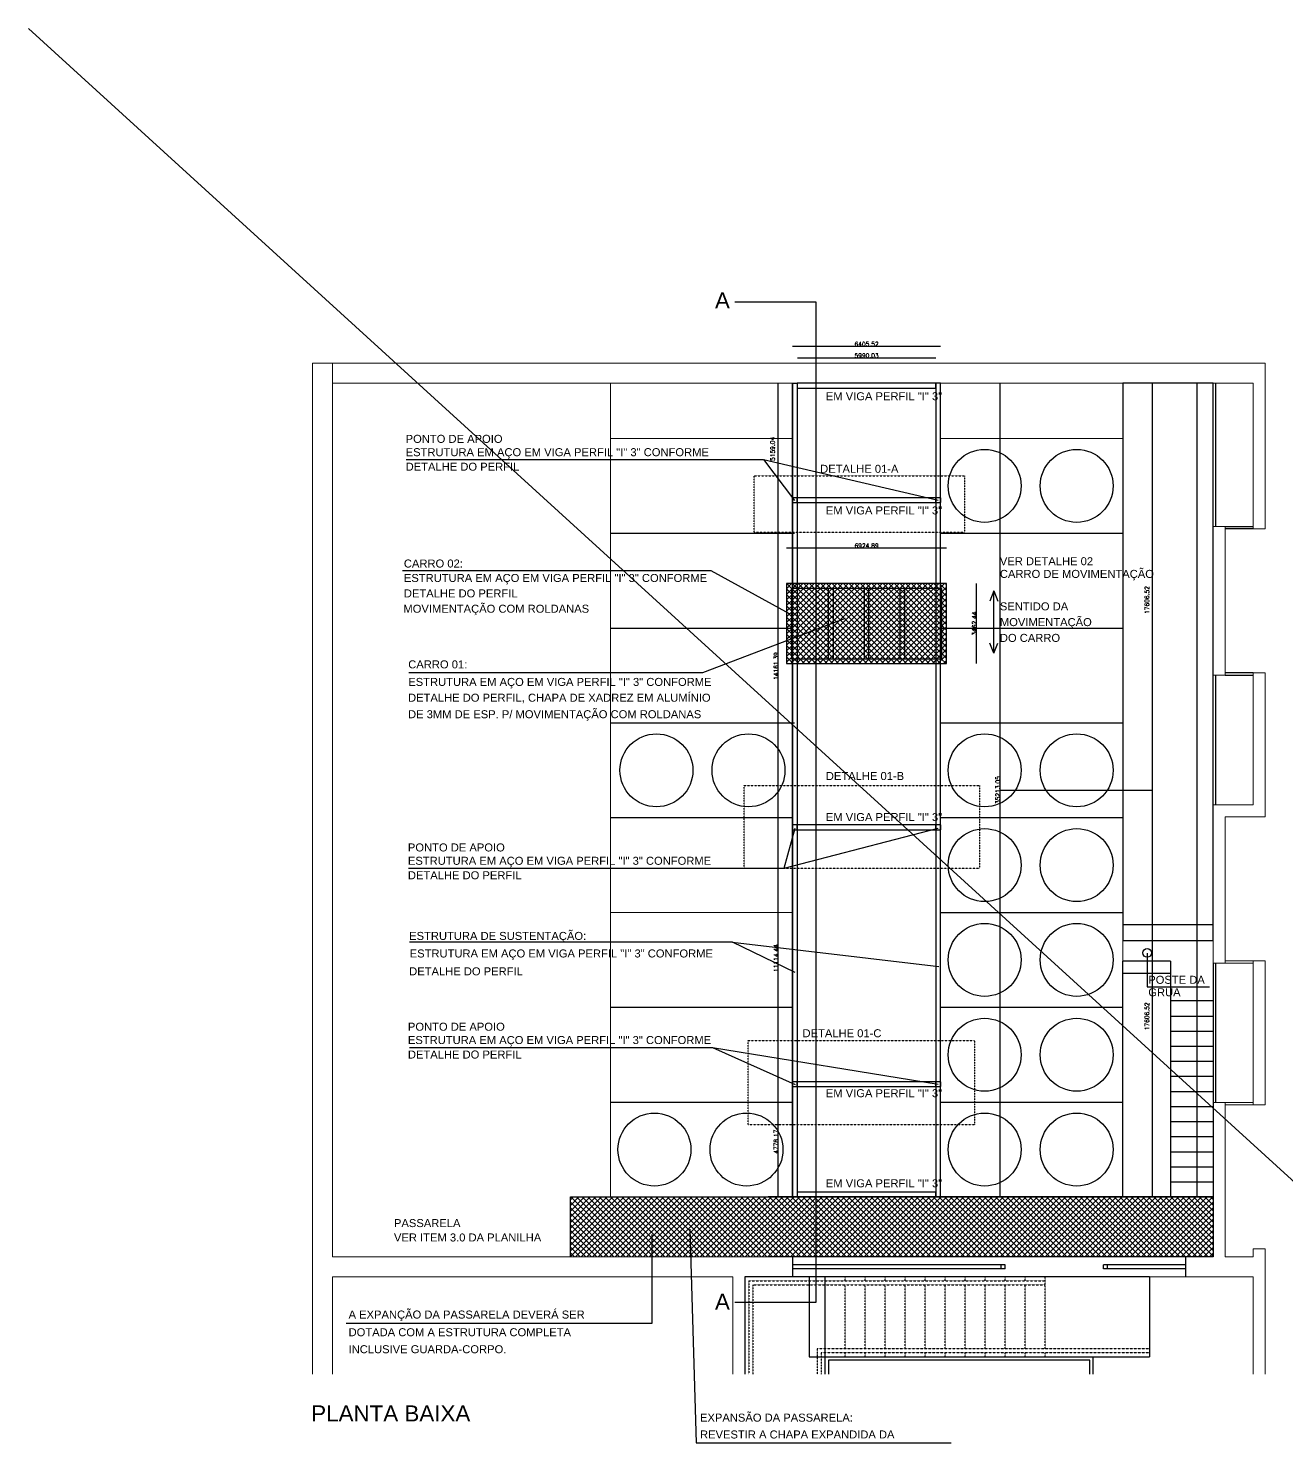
# Model space of a CAD drawing. Header units: millimetres. Extents: x -312439 to 477422, y -331570 to 212570.
# Drawn here: x 70352 to 124780, y -208872 to -147535 of the extents above; entities that cross this region are included whole.
import ezdxf

# ---------------------------------------------------------------- set-up
doc = ezdxf.new("R2010")
doc.units = ezdxf.units.MM
for name, pattern in [('BORDER', [44.45, 12.7, -6.35, 12.7, -6.35, 0, -6.35]), ('CONTINU', [0]), ('DASHDOTX2', [2, 1, -0.5, 0, -0.5]), ('DASHED', [0.75, 0.5, -0.25])]:
    doc.linetypes.add(name, pattern=pattern)
doc.layers.add('0.1', color=8, linetype='Continuous', lineweight=13)
doc.layers.add('01', color=8, linetype='Continuous')
doc.styles.add('ROMANS', font='romans.shx', dxfattribs={"height": 187.5})
doc.styles.get("Standard").update_dxf_attribs({"font": 'arial.ttf'})
doc.dimstyles.new('Fares Eng - 50', dxfattribs={"dimscale": 2, "dimtxt": 0.085, "dimasz": 0.1, "dimexe": 0.05, "dimexo": 0.05, "dimgap": 0.04, "dimtad": 1, "dimzin": 4, "dimdsep": 46, "dimtxsty": 'ROMANS', "dimblk1": 'OBLIQUE', "dimblk2": 'OBLIQUE', "dimsah": 1, "dimcen": 0.05, "dimdle": 0.05, "dimclrd": 8, "dimclre": 8, "dimclrt": 8, "dimaunit": 1, "dimadec": 0, "dimazin": 0, "dimtfac": 1, "dimtix": 1, "dimtmove": 2, "dimatfit": 0, "dimldrblk": 'OPEN90', "dimfxl": 1, "dimtolj": 1, "dimtzin": 0, "dimarcsym": 0})

# ---------------------------------------------------------------- blocks, each defined once
blk = doc.blocks.new('_Open30')
at = {"color": 0, "linetype": 'ByBlock', "lineweight": -2}
for p, q in [((-1, 0), (0, 0)), ((0, 0), (-1, 0)), ((0, 0), (-1, 0))]:
    blk.add_line(p, q, dxfattribs=at)
blk = doc.blocks.new('*D510')
at = {"layer": '0.1', "color": 8, "linetype": 'BORDER', "lineweight": -2, "transparency": 16777216}
blk.add_line((103407, -161295), (103407, -161293), dxfattribs=at)
at = {"layer": '0.1', "color": 8, "linetype": 'CONTINU', "lineweight": -2, "transparency": 16777216}
for p in [(103407, -161293), (109812, -161295)]:
    blk.add_line(p, (109812, -161293), dxfattribs=at)
at = {"layer": 'Defpoints', "color": 0, "linetype": 'CONTINU', "transparency": 16777216}
for p in [(109812, -161293), (103407, -162895), (109812, -162895)]:
    blk.add_point(p, dxfattribs=at)
at = {"layer": '0.1', "color": 8, "linetype": 'CONTINU', "lineweight": -2, "transparency": 16777216, "xscale": 0.04, "yscale": 0.04, "zscale": 0.04, "rotation": 180}
blk.add_blockref('_Open30', (103407, -161293), dxfattribs=at)
at = {"layer": '0.1', "color": 8, "linetype": 'CONTINU', "lineweight": -2, "transparency": 16777216, "xscale": 0.04, "yscale": 0.04, "zscale": 0.04}
blk.add_blockref('_Open30', (109812, -161293), dxfattribs=at)
at = {"layer": '0.1', "color": 7, "linetype": 'CONTINU', "lineweight": -2, "transparency": 16777216, "insert": (106610, -161199), "char_height": 187.5, "attachment_point": 5, "style": 'ROMANS'}
blk.add_mtext('\\A1;6405.52', dxfattribs=at)
blk = doc.blocks.new('_Open90')
at = {"color": 0, "linetype": 'ByBlock', "lineweight": -2}
for p, q in [((0, 0), (-1, 0)), ((-0.5, 0.5), (0, 0)), ((0, 0), (-0.5, -0.5))]:
    blk.add_line(p, q, dxfattribs=at)
blk = doc.blocks.new('*D483')
at = {"layer": '0.1', "color": 8, "linetype": 'BORDER', "lineweight": -2, "transparency": 16777216}
blk.add_line((103148, -170022), (103148, -170020), dxfattribs=at)
at = {"layer": '0.1', "color": 8, "linetype": 'CONTINU', "lineweight": -2, "transparency": 16777216}
for p in [(103148, -170020), (110073, -170022)]:
    blk.add_line(p, (110073, -170020), dxfattribs=at)
at = {"layer": 'Defpoints', "color": 0, "linetype": 'CONTINU', "transparency": 16777216}
for p in [(110073, -170020), (103148, -171564), (110073, -171564)]:
    blk.add_point(p, dxfattribs=at)
at = {"layer": '0.1', "color": 8, "linetype": 'CONTINU', "lineweight": -2, "transparency": 16777216, "xscale": 0.04, "yscale": 0.04, "zscale": 0.04, "rotation": 180}
blk.add_blockref('_Open30', (103148, -170020), dxfattribs=at)
at = {"layer": '0.1', "color": 8, "linetype": 'CONTINU', "lineweight": -2, "transparency": 16777216, "xscale": 0.04, "yscale": 0.04, "zscale": 0.04}
blk.add_blockref('_Open30', (110073, -170020), dxfattribs=at)
at = {"layer": '0.1', "color": 7, "linetype": 'CONTINU', "lineweight": -2, "transparency": 16777216, "insert": (106610, -169926), "char_height": 187.5, "attachment_point": 5, "style": 'ROMANS'}
blk.add_mtext('\\A1;6924.89', dxfattribs=at)
blk = doc.blocks.new('*D484')
at = {"layer": '0.1', "color": 8, "linetype": 'CONTINU', "lineweight": -2, "transparency": 16777216}
for p in [(111366, -171564), (111368, -175027)]:
    blk.add_line(p, (111368, -171564), dxfattribs=at)
at = {"layer": '0.1', "color": 8, "linetype": 'BORDER', "lineweight": -2, "transparency": 16777216}
blk.add_line((111366, -175027), (111368, -175027), dxfattribs=at)
at = {"layer": 'Defpoints', "color": 0, "linetype": 'CONTINU', "transparency": 16777216}
for p in [(110073, -171564), (111368, -171564), (110073, -175027)]:
    blk.add_point(p, dxfattribs=at)
at = {"layer": '0.1', "color": 8, "linetype": 'CONTINU', "lineweight": -2, "transparency": 16777216, "xscale": 0.04, "yscale": 0.04, "zscale": 0.04}
for p, rotation in [((111368, -171564), 90), ((111368, -175027), 270)]:
    blk.add_blockref('_Open30', p, dxfattribs=dict(at, rotation=rotation))
at = {"layer": '0.1', "color": 7, "linetype": 'CONTINU', "lineweight": -2, "transparency": 16777216, "insert": (111274, -173296), "char_height": 187.5, "attachment_point": 5, "rotation": 90, "style": 'ROMANS'}
blk.add_mtext('\\A1;3462.44', dxfattribs=at)
blk = doc.blocks.new('*D489')
at = {"layer": '0.1', "color": 8, "linetype": 'BORDER', "lineweight": -2, "transparency": 16777216}
blk.add_line((112376, -162895), (112378, -162895), dxfattribs=at)
at = {"layer": '0.1', "color": 8, "linetype": 'CONTINU', "lineweight": -2, "transparency": 16777216}
for p, q in [((112378, -162896), (112378, -198108)), ((112376, -198109), (112378, -198109))]:
    blk.add_line(p, q, dxfattribs=at)
at = {"layer": 'Defpoints', "color": 0, "linetype": 'CONTINU', "transparency": 16777216}
for p in [(109812, -162895), (109812, -198109), (112378, -198109)]:
    blk.add_point(p, dxfattribs=at)
at = {"layer": '0.1', "color": 8, "linetype": 'CONTINU', "lineweight": -2, "transparency": 16777216, "xscale": 0.04, "yscale": 0.04, "zscale": 0.04}
for p, rotation in [((112378, -162895), 90), ((112378, -198109), 270)]:
    blk.add_blockref('_Open30', p, dxfattribs=dict(at, rotation=rotation))
at = {"layer": '0.1', "color": 7, "linetype": 'CONTINU', "lineweight": -2, "transparency": 16777216, "insert": (112284, -180502), "char_height": 187.5, "attachment_point": 5, "rotation": 90, "style": 'ROMANS'}
blk.add_mtext('\\A1;35213.05', dxfattribs=at)
blk = doc.blocks.new('*D490')
at = {"layer": '0.1', "color": 8, "linetype": 'BORDER', "lineweight": -2, "transparency": 16777216}
blk.add_line((103615, -161794), (103615, -161792), dxfattribs=at)
at = {"layer": '0.1', "color": 8, "linetype": 'CONTINU', "lineweight": -2, "transparency": 16777216}
for p in [(103615, -161792), (109605, -161794)]:
    blk.add_line(p, (109605, -161792), dxfattribs=at)
at = {"layer": 'Defpoints', "color": 0, "linetype": 'CONTINU', "transparency": 16777216}
for p in [(109605, -161792), (103615, -162895), (109605, -162895)]:
    blk.add_point(p, dxfattribs=at)
at = {"layer": '0.1', "color": 8, "linetype": 'CONTINU', "lineweight": -2, "transparency": 16777216, "xscale": 0.04, "yscale": 0.04, "zscale": 0.04, "rotation": 180}
blk.add_blockref('_Open30', (103615, -161792), dxfattribs=at)
at = {"layer": '0.1', "color": 8, "linetype": 'CONTINU', "lineweight": -2, "transparency": 16777216, "xscale": 0.04, "yscale": 0.04, "zscale": 0.04}
blk.add_blockref('_Open30', (109605, -161792), dxfattribs=at)
at = {"layer": '0.1', "color": 7, "linetype": 'CONTINU', "lineweight": -2, "transparency": 16777216, "insert": (106610, -161698), "char_height": 187.5, "attachment_point": 5, "style": 'ROMANS'}
blk.add_mtext('\\A1;5990.03', dxfattribs=at)
blk = doc.blocks.new('*D491')
at = {"layer": '0.1', "color": 8, "linetype": 'CONTINU', "lineweight": -2, "transparency": 16777216}
for p in [(102788, -193330), (102786, -198108)]:
    blk.add_line(p, (102786, -193330), dxfattribs=at)
at = {"layer": '0.1', "color": 8, "linetype": 'BORDER', "lineweight": -2, "transparency": 16777216}
blk.add_line((102788, -198109), (102786, -198109), dxfattribs=at)
at = {"layer": 'Defpoints', "color": 0, "linetype": 'CONTINU', "transparency": 16777216}
for p in [(102786, -193330), (103615, -193330), (103407, -198109)]:
    blk.add_point(p, dxfattribs=at)
at = {"layer": '0.1', "color": 8, "linetype": 'CONTINU', "lineweight": -2, "transparency": 16777216, "xscale": 0.04, "yscale": 0.04, "zscale": 0.04}
for p, rotation in [((102786, -193330), 90), ((102786, -198109), 270)]:
    blk.add_blockref('_Open30', p, dxfattribs=dict(at, rotation=rotation))
at = {"layer": '0.1', "color": 7, "linetype": 'CONTINU', "lineweight": -2, "transparency": 16777216, "insert": (102692, -195719), "char_height": 187.5, "attachment_point": 5, "rotation": 90, "style": 'ROMANS'}
blk.add_mtext('\\A1;4778.17', dxfattribs=at)
blk = doc.blocks.new('*D492')
at = {"layer": '0.1', "color": 8, "linetype": 'CONTINU', "lineweight": -2, "transparency": 16777216}
for p in [(102788, -182216), (102786, -193330)]:
    blk.add_line(p, (102786, -182216), dxfattribs=at)
at = {"layer": '0.1', "color": 8, "linetype": 'BORDER', "lineweight": -2, "transparency": 16777216}
blk.add_line((102788, -193330), (102786, -193330), dxfattribs=at)
at = {"layer": 'Defpoints', "color": 0, "linetype": 'CONTINU', "transparency": 16777216}
for p in [(102786, -182216), (103407, -182216), (103407, -193330)]:
    blk.add_point(p, dxfattribs=at)
at = {"layer": '0.1', "color": 8, "linetype": 'CONTINU', "lineweight": -2, "transparency": 16777216, "xscale": 0.04, "yscale": 0.04, "zscale": 0.04}
for p, rotation in [((102786, -182216), 90), ((102786, -193330), 270)]:
    blk.add_blockref('_Open30', p, dxfattribs=dict(at, rotation=rotation))
at = {"layer": '0.1', "color": 7, "linetype": 'CONTINU', "lineweight": -2, "transparency": 16777216, "insert": (102692, -187773), "char_height": 187.5, "attachment_point": 5, "rotation": 90, "style": 'ROMANS'}
blk.add_mtext('\\A1;11114.44', dxfattribs=at)
blk = doc.blocks.new('*D493')
at = {"layer": '0.1', "color": 8, "linetype": 'CONTINU', "lineweight": -2, "transparency": 16777216}
for p in [(102788, -168055), (102786, -182216)]:
    blk.add_line(p, (102786, -168055), dxfattribs=at)
at = {"layer": '0.1', "color": 8, "linetype": 'BORDER', "lineweight": -2, "transparency": 16777216}
blk.add_line((102788, -182216), (102786, -182216), dxfattribs=at)
at = {"layer": 'Defpoints', "color": 0, "linetype": 'CONTINU', "transparency": 16777216}
for p in [(102786, -168055), (103407, -168055), (103407, -182216)]:
    blk.add_point(p, dxfattribs=at)
at = {"layer": '0.1', "color": 8, "linetype": 'CONTINU', "lineweight": -2, "transparency": 16777216, "xscale": 0.04, "yscale": 0.04, "zscale": 0.04}
for p, rotation in [((102786, -168055), 90), ((102786, -182216), 270)]:
    blk.add_blockref('_Open30', p, dxfattribs=dict(at, rotation=rotation))
at = {"layer": '0.1', "color": 7, "linetype": 'CONTINU', "lineweight": -2, "transparency": 16777216, "insert": (102692, -175135), "char_height": 187.5, "attachment_point": 5, "rotation": 90, "style": 'ROMANS'}
blk.add_mtext('\\A1;14161.39', dxfattribs=at)
blk = doc.blocks.new('*D458')
at = {"layer": '0.1', "color": 8, "linetype": 'CONTINU', "lineweight": -2, "transparency": 16777216}
for p, q in [((102788, -162895), (102786, -162895)), ((102786, -168054), (102786, -162896))]:
    blk.add_line(p, q, dxfattribs=at)
at = {"layer": '0.1', "color": 8, "linetype": 'BORDER', "lineweight": -2, "transparency": 16777216}
blk.add_line((102784, -168055), (102786, -168055), dxfattribs=at)
at = {"layer": 'Defpoints', "color": 0, "linetype": 'CONTINU', "transparency": 16777216}
for p in [(102786, -162895), (103615, -162895), (101303, -168055)]:
    blk.add_point(p, dxfattribs=at)
at = {"layer": '0.1', "color": 8, "linetype": 'CONTINU', "lineweight": -2, "transparency": 16777216, "xscale": 0.04, "yscale": 0.04, "zscale": 0.04}
for p, rotation in [((102786, -162895), 90), ((102786, -168055), 270)]:
    blk.add_blockref('_Open30', p, dxfattribs=dict(at, rotation=rotation))
at = {"layer": '0.1', "color": 7, "linetype": 'CONTINU', "lineweight": -2, "transparency": 16777216, "insert": (102544, -165735), "char_height": 187.5, "attachment_point": 5, "rotation": 90, "style": 'ROMANS'}
blk.add_mtext('\\A1;5159.04', dxfattribs=at)
blk = doc.blocks.new('*D500')
at = {"layer": '0.1', "color": 8, "linetype": 'CONTINU', "lineweight": -2, "transparency": 16777216}
for p, q in [((118978, -162895), (118980, -162895)), ((118980, -180502), (118980, -162896))]:
    blk.add_line(p, q, dxfattribs=at)
at = {"layer": '0.1', "color": 8, "linetype": 'BORDER', "lineweight": -2, "transparency": 16777216}
blk.add_line((118978, -180502), (118980, -180502), dxfattribs=at)
at = {"layer": 'Defpoints', "color": 0, "linetype": 'CONTINU', "transparency": 16777216}
for p in [(118365, -162895), (118980, -162895), (118365, -180502)]:
    blk.add_point(p, dxfattribs=at)
at = {"layer": '0.1', "color": 8, "linetype": 'CONTINU', "lineweight": -2, "transparency": 16777216, "xscale": 0.04, "yscale": 0.04, "zscale": 0.04}
for p, rotation in [((118980, -162895), 90), ((118980, -180502), 270)]:
    blk.add_blockref('_Open30', p, dxfattribs=dict(at, rotation=rotation))
at = {"layer": '0.1', "color": 7, "linetype": 'CONTINU', "lineweight": -2, "transparency": 16777216, "insert": (118738, -172278), "char_height": 187.5, "attachment_point": 5, "rotation": 90, "style": 'ROMANS'}
blk.add_mtext('\\A1;17606.52', dxfattribs=at)
blk = doc.blocks.new('*D472')
at = {"layer": '0.1', "color": 8, "linetype": 'CONTINU', "lineweight": -2, "transparency": 16777216}
for p in [(118978, -180502), (118980, -198108)]:
    blk.add_line(p, (118980, -180502), dxfattribs=at)
at = {"layer": '0.1', "color": 8, "linetype": 'BORDER', "lineweight": -2, "transparency": 16777216}
blk.add_line((118978, -198109), (118980, -198109), dxfattribs=at)
at = {"layer": 'Defpoints', "color": 0, "linetype": 'CONTINU', "transparency": 16777216}
for p in [(118365, -180502), (118980, -180502), (118365, -198109)]:
    blk.add_point(p, dxfattribs=at)
at = {"layer": '0.1', "color": 8, "linetype": 'CONTINU', "lineweight": -2, "transparency": 16777216, "xscale": 0.04, "yscale": 0.04, "zscale": 0.04}
for p, rotation in [((118980, -180502), 90), ((118980, -198109), 270)]:
    blk.add_blockref('_Open30', p, dxfattribs=dict(at, rotation=rotation))
at = {"layer": '0.1', "color": 7, "linetype": 'CONTINU', "lineweight": -2, "transparency": 16777216, "insert": (118738, -190296), "char_height": 187.5, "attachment_point": 5, "rotation": 90, "style": 'ROMANS'}
blk.add_mtext('\\A1;17606.52', dxfattribs=at)

msp = doc.modelspace()

# ---------------------------------------------------------------- hatches: boundary and pattern name
at = {"layer": '01', "lineweight": -2, "transparency": 33554562}
h = msp.add_hatch(dxfattribs=at)
h.set_pattern_fill('_USER', color=2, scale=173.122171, angle=45, double=1, pattern_type=0)
h.set_pattern_definition([(45, (-3077589.4, -404258.64), (-122.415861, 122.415861), []), (135, (-3077589.4, -404258.64), (-122.415861, -122.415861), [])])
h.paths.add_polyline_path([(108262.421, -174819.137), (109604.642, -174819.137), (109604.642, -171772.187), (108262.421, -171772.187)])
h.paths.add_polyline_path([(109812.389, -171772.187), (109604.642, -171772.187), (109604.642, -174819.137), (109812.389, -174819.137)])
h.paths.add_polyline_path([(109864.878, -171772.187), (109812.389, -171772.187), (109812.389, -173490.564), (109864.878, -173490.564)], flags=17)
h.paths.add_polyline_path([(108262.421, -171772.187), (108054.674, -171772.187), (108054.674, -174819.137), (108262.421, -174819.137)])
h.paths.add_polyline_path([(106714.055, -174819.137), (108054.674, -174819.137), (108054.674, -171772.187), (106714.055, -171772.187)])
h.paths.add_polyline_path([(106714.055, -171772.187), (106506.308, -171772.187), (106506.308, -174819.137), (106714.055, -174819.137)])
h.paths.add_polyline_path([(106506.308, -171772.187), (105165.689, -171772.187), (105165.689, -174819.137), (106506.308, -174819.137)])
h.paths.add_polyline_path([(104957.942, -173349.824), (105165.689, -173270.702), (105165.689, -171772.187), (104957.942, -171772.187)])
h.paths.add_polyline_path([(105165.689, -173270.702), (104957.942, -173349.824), (104957.942, -174819.137), (105165.689, -174819.137)])
h.paths.add_polyline_path([(104957.942, -173349.824), (104411.23, -173558.042), (104411.23, -174819.137), (104957.942, -174819.137)])
h.paths.add_polyline_path([(104411.23, -173558.042), (104957.942, -173349.824), (104957.942, -171772.187), (104411.23, -171772.187)])
h.paths.add_polyline_path([(104411.23, -171772.187), (103614.615, -171772.187), (103614.615, -173861.437), (104411.23, -173558.042)])
h.paths.add_polyline_path([(103614.615, -173861.437), (103614.615, -174819.137), (104411.23, -174819.137), (104411.23, -173558.042)])
h.paths.add_polyline_path([(103406.868, -174819.137), (103614.615, -174819.137), (103614.615, -173861.437), (103406.868, -173940.558)])
h.paths.add_polyline_path([(103406.868, -173940.558), (103614.615, -173861.437), (103614.615, -171772.187), (103406.868, -171772.187)])
h.paths.add_polyline_path([(103614.615, -174819.137), (103614.615, -175026.884), (104411.23, -175026.884), (104411.23, -174819.137)])
h.paths.add_polyline_path([(104411.23, -174819.137), (104411.23, -175026.884), (109604.642, -175026.884), (109604.642, -174819.137)])
h.paths.add_polyline_path([(109812.389, -174819.137), (109604.642, -174819.137), (109604.642, -175026.884), (109812.389, -175026.884)])
h.paths.add_polyline_path([(109812.389, -175026.884), (110072.625, -175026.884), (110072.625, -173490.564), (109864.878, -173490.564), (109864.878, -174819.137), (109812.389, -174819.137)])
h.paths.add_polyline_path([(110072.625, -171564.44), (109812.389, -171564.44), (109812.389, -171772.187), (109864.878, -171772.187), (109864.878, -173490.564), (110072.625, -173490.564)])
h.paths.add_polyline_path([(109812.389, -171772.187), (109812.389, -171564.44), (109604.642, -171564.44), (109604.642, -171772.187)])
h.paths.add_polyline_path([(109604.642, -171772.187), (109604.642, -171564.44), (104411.23, -171564.44), (104411.23, -171772.187)])
h.paths.add_polyline_path([(103614.615, -171564.44), (103614.615, -171772.187), (104411.23, -171772.187), (104411.23, -171564.44)])
h.paths.add_polyline_path([(103614.615, -171564.44), (103406.868, -171564.44), (103406.868, -171772.187), (103614.615, -171772.187)])
h.paths.add_polyline_path([(103147.738, -173490.564), (103355.485, -173490.564), (103355.485, -171772.187), (103406.868, -171772.187), (103406.868, -171564.44), (103147.738, -171564.44)])
h.paths.add_polyline_path([(103147.738, -174039.249), (103355.485, -173960.128), (103355.485, -173490.564), (103147.738, -173490.564)])
h.paths.add_polyline_path([(103147.738, -175026.884), (103406.868, -175026.884), (103406.868, -174819.137), (103355.485, -174819.137), (103355.485, -173960.128), (103147.738, -174039.249)])
h.paths.add_polyline_path([(103614.615, -174819.137), (103406.868, -174819.137), (103406.868, -175026.884), (103614.615, -175026.884)])
at = {"layer": '01', "lineweight": -2}
h = msp.add_hatch(dxfattribs=at)
h.set_pattern_fill('_USER', color=2, scale=173.122171, angle=45, double=1, pattern_type=0)
h.set_pattern_definition([(45, (-3099957.52, -181266.37), (-122.415861, 122.415861), []), (135, (-3099957.52, -181266.37), (-122.415861, -122.415861), [])])
h.paths.add_polyline_path([(121602.008, -200705.369), (121602.008, -198108.536), (93798.588, -198108.536), (93798.588, -200705.369)])

# ---------------------------------------------------------------- linework, layer by layer
at = {"color": 7}
msp.add_line((70352.299, -147535.428), (196241.357, -262323.081), dxfattribs=at)
at = {"layer": '0.1', "color": 9}
for p, q in [((82649.52, -162029.876), (82649.52, -205780.503)), ((82649.52, -162029.876), (123852.597, -162029.876)), ((83515.131, -162029.876), (83515.131, -200705.369)), ((123852.597, -169197.134), (123852.597, -162029.876)), ((83515.131, -162895.487), (123333.23, -162895.487)), ((95529.809, -198108.536), (95529.809, -162895.487)), ((103406.868, -198108.536), (103406.868, -162895.487)), ((123333.23, -169197.134), (123333.23, -162895.487)), ((95529.809, -165284.573), (103406.868, -165284.573)), ((109812.389, -165284.573), (117689.447, -165284.573)), ((117689.447, -198108.536), (117689.447, -165284.573)), ((122121.375, -169093.261), (121602.008, -169093.261)), ((121602.008, -175533.405), (121602.008, -169093.261)), ((122121.375, -175533.405), (122121.375, -169093.261)), ((123333.23, -169197.134), (123852.597, -169197.134)), ((122121.375, -175533.405), (121602.008, -175533.405)), ((123333.23, -181142.564), (123333.23, -175429.532)), ((123852.597, -175429.532), (123333.23, -175429.532)), ((123852.597, -181661.93), (123852.597, -175429.532)), ((123333.23, -181142.564), (121602.008, -181142.564)), ((121602.008, -187998.202), (121602.008, -181142.564)), ((123852.597, -181661.93), (122121.375, -181661.93)), ((122121.375, -187998.202), (122121.375, -181661.93)), ((95529.809, -185799.55), (103406.868, -185799.55)), ((123333.23, -187998.202), (121602.008, -187998.202)), ((122121.375, -187894.328), (123852.597, -187894.328)), ((123333.23, -194126.726), (123333.23, -187894.328)), ((123852.597, -194126.726), (123852.597, -187894.328)), ((121602.008, -200705.369), (121602.008, -194022.853)), ((123333.23, -194022.853), (121602.008, -194022.853)), ((122121.375, -200705.369), (122121.375, -194022.853)), ((123852.597, -194126.726), (122121.375, -194126.726)), ((103493.429, -198108.536), (95529.809, -198108.536)), ((117689.447, -198108.536), (109725.828, -198108.536)), ((123852.597, -200359.125), (123333.23, -200359.125)), ((123333.23, -200705.369), (123333.23, -200359.125)), ((123852.597, -205780.503), (123852.597, -200359.125)), ((83515.131, -200705.369), (121602.008, -200705.369)), ((122121.375, -200705.369), (123333.23, -200705.369)), ((83515.131, -201570.98), (100827.348, -201570.98)), ((83515.131, -201570.98), (83515.131, -205780.503)), ((100827.348, -201570.98), (100827.348, -205780.503)), ((101346.714, -201570.98), (101346.714, -205780.503)), ((101346.714, -201570.98), (123333.23, -201570.98)), ((123333.23, -205780.503), (123333.23, -201570.98))]:
    msp.add_line(p, q, dxfattribs=at)
at = {"layer": '0.1', "color": 3, "linetype": 'CONTINU', "lineweight": -2}
for p, q in [((103406.868, -162895.487), (103406.868, -198108.536)), ((109812.389, -198108.536), (109812.389, -162895.487)), ((109552.705, -198108.536), (109812.389, -198108.536))]:
    msp.add_line(p, q, dxfattribs=at)
at = {"layer": '0.1', "color": 9, "linetype": 'CONTINU', "lineweight": -2}
for p, q in [((121602.008, -162895.487), (117689.447, -162895.487)), ((117689.447, -162895.487), (117689.447, -187013.37)), ((120909.52, -198108.536), (120909.52, -162895.487)), ((121602.008, -187013.37), (121602.008, -162895.487)), ((121705.882, -162895.487), (121705.882, -169093.261)), ((122121.375, -169093.261), (123333.23, -169093.261)), ((123333.23, -169197.134), (122121.375, -169197.134)), ((95529.809, -169387.568), (103493.429, -169387.568)), ((109812.389, -169387.568), (117689.447, -169387.568)), ((95529.809, -173490.564), (103406.868, -173490.564)), ((109812.389, -173490.564), (117689.447, -173490.564)), ((121705.882, -175533.405), (121705.882, -181142.564)), ((123333.23, -175429.532), (122121.375, -175429.532)), ((122121.375, -175533.405), (123333.23, -175533.405)), ((95529.809, -177593.559), (103493.429, -177593.559)), ((109812.389, -177593.559), (117689.447, -177593.559)), ((103406.868, -181696.555), (95529.809, -181696.555)), ((117689.447, -181696.555), (109812.389, -181696.555)), ((109812.389, -185799.55), (117689.447, -185799.55)), ((117689.447, -186320.881), (121602.008, -186320.881)), ((117689.447, -187013.37), (121602.008, -187013.37)), ((118740.686, -187565.52), (118740.686, -189009.997)), ((117689.447, -198108.536), (117689.447, -187904.686)), ((119760.672, -187904.686), (117689.447, -187904.686)), ((119760.672, -187904.686), (119760.672, -198108.536)), ((121602.008, -187998.202), (121602.008, -200705.369)), ((121705.882, -187998.202), (121705.882, -194022.853)), ((117689.447, -188424.053), (119760.672, -188424.053)), ((118740.686, -189009.997), (121441.74, -189009.997)), ((95529.809, -189902.545), (103406.868, -189902.545)), ((109812.389, -189902.545), (117689.447, -189902.545)), ((121602.008, -189625.55), (119760.672, -189625.55)), ((119760.672, -190278.087), (121602.008, -190278.087)), ((119760.672, -190930.625), (121602.008, -190930.625)), ((119760.672, -191583.162), (121602.008, -191583.162)), ((119760.672, -192235.7), (121602.008, -192235.7)), ((119760.672, -192888.237), (121602.008, -192888.237)), ((119760.672, -193540.774), (121602.008, -193540.774)), ((95529.809, -194005.541), (103406.868, -194005.541)), ((109812.389, -194005.541), (117689.447, -194005.541)), ((119760.672, -194193.312), (121602.008, -194193.312)), ((119760.672, -194845.849), (121602.008, -194845.849)), ((119760.672, -195498.387), (121602.008, -195498.387)), ((119760.672, -196150.924), (121602.008, -196150.924)), ((119760.672, -196803.462), (121602.008, -196803.462)), ((119760.672, -197455.999), (121602.008, -197455.999)), ((93798.588, -200705.369), (93798.588, -198108.536)), ((93798.588, -198108.536), (121602.008, -198108.536)), ((121602.008, -198108.536), (102350.823, -198108.536)), ((121602.008, -200705.369), (102350.823, -200705.369)), ((103424.18, -201570.98), (103424.18, -200705.369)), ((112599.785, -201051.613), (103424.18, -201051.613)), ((112426.533, -201224.735), (112426.533, -201051.613)), ((112599.785, -201224.735), (112599.785, -201051.613)), ((116858.461, -201224.735), (116858.461, -201051.613)), ((120424.778, -201051.613), (116858.461, -201051.613)), ((117031.712, -201224.735), (117031.712, -201051.613)), ((120424.778, -201570.98), (120424.778, -200705.369)), ((118843.102, -201570.98), (101346.714, -201570.98)), ((101346.714, -201570.98), (101346.714, -205780.503)), ((112599.785, -201224.735), (103424.18, -201224.735)), ((104127.718, -201570.98), (104127.718, -205033.423)), ((104820.206, -205780.503), (104820.206, -201570.98)), ((120424.778, -201224.735), (116858.461, -201224.735)), ((118843.102, -201570.98), (118843.102, -205033.423)), ((104127.718, -205033.423), (118843.102, -205033.423)), ((116269.846, -205171.921), (104958.704, -205171.921)), ((104958.704, -205171.921), (104958.704, -205780.503)), ((116269.846, -205780.503), (116269.846, -205171.921)), ((116408.343, -205780.503), (116408.343, -205033.423))]:
    msp.add_line(p, q, dxfattribs=at)
at = {"layer": '0.1', "color": 8, "linetype": 'CONTINU', "lineweight": -2}
for p, q in [((86697.707, -166197.681), (102152.156, -166197.681)), ((102152.156, -166197.681), (109712.496, -167948.319)), ((102152.156, -166197.681), (103498.464, -167963.753)), ((103043.766, -183880.172), (109712.496, -182148.131)), ((103043.766, -183880.172), (103520.451, -182152.908)), ((86794.865, -183880.172), (103043.766, -183880.172)), ((100804.069, -187084.123), (109728.713, -188132.414)), ((86838.774, -191638.161), (99943.269, -191638.161)), ((99943.269, -191638.161), (109712.496, -193221.506)), ((99943.269, -191638.161), (103520.451, -193235.551)), ((97316.263, -199737.122), (97316.263, -203590.38)), ((98962.123, -199507.473), (99232.479, -208750.147)), ((97316.263, -203590.38), (84097.249, -203590.38)), ((99232.479, -208750.147), (110263.894, -208750.147))]:
    msp.add_line(p, q, dxfattribs=at)
at = {"layer": '0.1', "color": 4, "linetype": 'CONTINU', "lineweight": -2}
for p, q in [((109812.389, -167846.781), (103614.615, -167846.781)), ((109812.389, -182008.174), (103614.615, -182008.174)), ((109812.389, -193122.618), (103614.615, -193122.618))]:
    msp.add_line(p, q, dxfattribs=at)
at = {"layer": '0.1', "color": 9, "linetype": 'DASHED', "lineweight": -2, "ltscale": 0.25}
for p, q in [((101519.837, -201744.102), (101519.837, -205780.503)), ((101519.837, -201744.102), (114341.926, -201744.102)), ((104820.206, -201744.102), (104820.206, -201570.98)), ((105685.817, -201744.102), (105685.817, -201570.98)), ((106551.428, -201744.102), (106551.428, -201570.98)), ((107417.039, -201744.102), (107417.039, -201570.98)), ((108282.65, -201744.102), (108282.65, -201570.98)), ((109148.26, -201744.102), (109148.26, -201570.98)), ((110013.871, -201744.102), (110013.871, -201570.98)), ((110879.482, -201744.102), (110879.482, -201570.98)), ((111745.093, -201744.102), (111745.093, -201570.98)), ((112610.704, -201744.102), (112610.704, -201570.98)), ((113476.315, -201744.102), (113476.315, -201570.98)), ((114341.926, -204687.179), (114341.926, -201570.98)), ((118843.102, -201570.98), (118843.102, -205033.423)), ((101692.959, -201917.224), (101692.959, -205780.503)), ((101692.959, -201917.224), (114341.926, -201917.224)), ((104820.206, -204687.179), (104820.206, -201917.224)), ((105685.817, -204687.179), (105685.817, -201917.224)), ((106551.428, -204687.179), (106551.428, -201917.224)), ((107417.039, -204687.179), (107417.039, -201917.224)), ((108282.65, -204687.179), (108282.65, -201917.224)), ((109148.26, -204687.179), (109148.26, -201917.224)), ((110013.871, -204687.179), (110013.871, -201917.224)), ((110879.482, -204687.179), (110879.482, -201917.224)), ((111745.093, -204687.179), (111745.093, -201917.224)), ((112610.704, -204687.179), (112610.704, -201917.224)), ((113476.315, -204687.179), (113476.315, -201917.224)), ((118843.102, -204687.179), (104473.962, -204687.179)), ((104473.962, -204687.179), (104473.962, -205780.503)), ((118843.102, -204860.301), (104647.084, -204860.301)), ((104647.084, -204860.301), (104647.084, -205780.503)), ((104820.206, -205033.423), (104820.206, -204860.301)), ((105685.817, -205033.423), (105685.817, -204860.301)), ((106551.428, -205033.423), (106551.428, -204860.301)), ((107417.039, -205033.423), (107417.039, -204860.301)), ((108282.65, -205033.423), (108282.65, -204860.301)), ((109148.26, -205033.423), (109148.26, -204860.301)), ((110013.871, -205033.423), (110013.871, -204860.301)), ((110879.482, -205033.423), (110879.482, -204860.301)), ((111745.093, -205033.423), (111745.093, -204860.301)), ((112610.704, -205033.423), (112610.704, -204860.301)), ((113476.315, -205033.423), (113476.315, -204860.301)), ((114341.926, -205033.423), (114341.926, -204860.301)), ((116408.343, -205033.423), (118843.102, -205033.423))]:
    msp.add_line(p, q, dxfattribs=at)
at = {"layer": '0.1', "color": 4, "linetype": 'CONTINU', "lineweight": -2}
for points in [[(109604.642, -198108.536), (103406.868, -198108.536), (103406.868, -162895.487), (103614.615, -162895.487), (103614.615, -198108.536)], [(103614.615, -168054.527), (109812.389, -168054.527)], [(109604.642, -168054.527), (109604.642, -167846.781)], [(109812.389, -167846.781), (109812.389, -168054.527)], [(109604.642, -182215.921), (109604.642, -182008.174)], [(109812.389, -182008.174), (109812.389, -182215.921)], [(103614.615, -182215.921), (109812.389, -182215.921)], [(109604.642, -193330.364), (109604.642, -193122.618)], [(109812.389, -193122.618), (109812.389, -193330.364)], [(103614.615, -193330.364), (109812.389, -193330.364)], [(109604.642, -198108.536), (109604.642, -197900.79), (103614.615, -197900.79)]]:
    msp.add_lwpolyline(points, dxfattribs=at)
for points in [[(103614.615, -162895.487), (103614.615, -163103.233), (109604.642, -163103.233), (109604.642, -162895.487)], [(109812.389, -162895.487), (109604.642, -162895.487), (109604.642, -198108.536), (109812.389, -198108.536)], [(103406.868, -168054.527), (103614.615, -168054.527), (103614.615, -167846.781), (103406.868, -167846.781)], [(103406.868, -182215.921), (103614.615, -182215.921), (103614.615, -182008.174), (103406.868, -182008.174)], [(103406.868, -193330.364), (103614.615, -193330.364), (103614.615, -193122.618), (103406.868, -193122.618)]]:
    msp.add_lwpolyline(points, close=True, dxfattribs=at)
at = {"layer": '0.1', "color": 8, "linetype": 'CONTINU', "lineweight": -2}
msp.add_lwpolyline([(103514.182, -188389.502), (100804.069, -187084.123), (86834.851, -187084.123)], dxfattribs=at)
at = {"layer": '0.1', "color": 9, "linetype": 'CONTINU', "lineweight": -2}
for centre, radius in [((111716.732, -167336.07), 1578.165), ((115698.542, -167336.07), 1578.165), ((97520.714, -179645.057), 1578.165), ((101502.524, -179645.057), 1578.165), ((111716.732, -179645.057), 1578.165), ((115698.542, -179645.057), 1578.165), ((111716.732, -183748.052), 1578.165), ((115698.542, -183748.052), 1578.165), ((111716.732, -187851.048), 1578.165), ((115698.542, -187851.048), 1578.165), ((118745.616, -187548.084), 190.311), ((111716.732, -191954.043), 1578.165), ((115698.542, -191954.043), 1578.165), ((97434.153, -196057.039), 1578.165), ((101415.963, -196057.039), 1578.165), ((111716.732, -196057.039), 1578.165), ((115698.542, -196057.039), 1578.165)]:
    msp.add_circle(centre, radius, dxfattribs=at)
at = {"layer": '01', "color": 2, "lineweight": -2}
for p, q in [((112115.212, -171884.112), (111945.291, -172329.189)), ((112115.212, -174582.574), (112115.212, -171884.112)), ((112115.212, -171884.112), (112285.133, -172329.189)), ((112115.212, -174582.574), (111945.291, -174137.497)), ((112115.212, -174582.574), (112285.133, -174137.497))]:
    msp.add_line(p, q, dxfattribs=at)
at = {"layer": '01', "color": 3, "lineweight": -2}
msp.add_line((112377.641, -180502.012), (118980.127, -180502.012), dxfattribs=at)
at = {"layer": '01', "color": 2, "lineweight": -2}
for points in [[(100907.386, -159375.86), (104411.23, -159375.86), (104411.23, -202675.407), (100907.386, -202675.407)], [(104957.942, -174819.137), (104957.942, -171772.187)], [(105165.689, -171772.187), (105165.689, -174819.137)], [(106506.308, -171772.187), (106506.308, -174819.137)], [(106714.055, -174819.137), (106714.055, -171772.187)], [(108054.674, -171772.187), (108054.674, -174819.137)], [(108262.421, -174819.137), (108262.421, -171772.187)]]:
    msp.add_lwpolyline(points, dxfattribs=at)
at = {"layer": '01', "color": 7, "linetype": 'DASHDOTX2', "lineweight": -2, "ltscale": 0.005}
for points in [[(101740.472, -166898.232), (110839.684, -166898.232), (110839.684, -169359.411), (101740.472, -169359.411)], [(101321.678, -180298.271), (111491.159, -180298.271), (111491.159, -183898.131), (101321.678, -183898.131)], [(101482.1, -191344.559), (111280.326, -191344.559), (111280.326, -194983.356), (101482.1, -194983.356)]]:
    msp.add_lwpolyline(points, close=True, dxfattribs=at)
at = {"layer": '01', "color": 8, "lineweight": -2}
for points in [[(103269.325, -172866.591), (99888.953, -171007.673), (86533.145, -171007.673)], [(105681.253, -173074.347), (99519.423, -175421.112), (86813.215, -175421.112)]]:
    msp.add_lwpolyline(points, dxfattribs=at)
at = {"layer": '01', "color": 2, "lineweight": -2}
for points in [[(110072.625, -171564.44), (103147.738, -171564.44), (103147.738, -175026.884), (110072.625, -175026.884)], [(109864.878, -171772.187), (103355.485, -171772.187), (103355.485, -174819.137), (109864.878, -174819.137)]]:
    msp.add_lwpolyline(points, close=True, dxfattribs=at)

# ---------------------------------------------------------------- texts
at = {"layer": '0.1', "color": 7}
for s, height, p in [('A', 692.489, (100051.632, -159657.19)), ('A', 692.489, (100051.632, -202988.01)), ('PLANTA BAIXA', 692.48868, (82588.453, -207822.357))]:
    msp.add_text(s, height=height, dxfattribs=at).set_placement(p)
at = {"layer": '0.1', "color": 7, "text_generation_flag": 6}
for s, height, p in [('EM VIGA PERFIL "I" 3"', 346.24434, (104847.497, -163630.734)), ('PONTO DE APOIO', 346.24434, (86672.393, -165473.998)), ('ESTRUTURA EM AÇO EM VIGA PERFIL "I" 3" CONFORME', 346.24434, (86672.393, -166051.227)), ('DETALHE DO PERFIL', 346.24434, (86672.393, -166678.725)), ('EM VIGA PERFIL "I" 3"', 346.24434, (104847.497, -168571.749)), ('CARRO 02:', 346.2443, (86595.037, -170869.291)), ('ESTRUTURA EM AÇO EM VIGA PERFIL "I" 3" CONFORME', 346.24434, (86595.037, -171494.345)), ('DETALHE DO PERFIL', 346.24434, (86595.037, -172162.236)), ('MOVIMENTAÇÃO COM ROLDANAS', 346.24434, (86574.643, -172825.296)), ('CARRO 01:', 346.2443, (86784.968, -175234.232)), ('ESTRUTURA EM AÇO EM VIGA PERFIL "I" 3" CONFORME', 346.24434, (86784.968, -175993.228)), ('DETALHE DO PERFIL, CHAPA DE XADREZ EM ALUMÍNIO', 346.24434, (86775.796, -176676.497)), ('DE 3MM DE ESP. P/ MOVIMENTAÇÃO COM ROLDANAS', 346.24434, (86775.796, -177391.408)), ('EM VIGA PERFIL "I" 3"', 346.24434, (104847.497, -181841.185)), ('PONTO DE APOIO', 346.24434, (86769.551, -183156.49)), ('ESTRUTURA EM AÇO EM VIGA PERFIL "I" 3" CONFORME', 346.24434, (86769.551, -183733.718)), ('DETALHE DO PERFIL', 346.24434, (86769.551, -184361.216)), ('ESTRUTURA DE SUSTENTAÇÃO:', 346.24434, (86823.186, -186985.703)), ('ESTRUTURA EM AÇO EM VIGA PERFIL "I" 3" CONFORME', 346.24434, (86847.489, -187744.699)), ('DETALHE DO PERFIL', 346.24434, (86823.186, -188518.565)), ('PONTO DE APOIO', 346.24434, (86769.551, -190914.479)), ('ESTRUTURA EM AÇO EM VIGA PERFIL "I" 3" CONFORME', 346.24434, (86769.551, -191491.708)), ('DETALHE DO PERFIL', 346.24434, (86769.551, -192119.206)), ('EM VIGA PERFIL "I" 3"', 346.24434, (104847.497, -193791.882)), ('EM VIGA PERFIL "I" 3"', 346.24434, (104847.497, -197690.904)), ('PASSARELA', 346.2443, (86167.267, -199413.418)), ('VER ITEM 3.0 DA PLANILHA', 346.24434, (86167.267, -200035.889)), ('A EXPANÇÃO DA PASSARELA DEVERÁ SER ', 346.24434, (84203.1, -203371.623)), ('DOTADA COM A ESTRUTURA COMPLETA ', 346.24434, (84203.1, -204137.36)), ('INCLUSIVE GUARDA-CORPO.', 346.24434, (84203.1, -204872.468)), ('EXPANSÃO DA PASSARELA:', 346.24434, (99405.262, -207832.478)), ('REVESTIR A CHAPA EXPANDIDA DA ', 346.24434, (99405.262, -208561.21))]:
    msp.add_text(s, height=height, rotation=180, dxfattribs=at).set_placement(p)
at = {"layer": '0.1', "color": 3, "text_generation_flag": 6}
for s, p in [('DETALHE 01-A', (104601.623, -166770.317)), ('VER DETALHE 02', (112375.744, -170770.038)), ('CARRO DE MOVIMENTAÇÃO', (112375.744, -171318.409)), ('DETALHE 01-B', (104847.497, -180065.753)), ('DETALHE 01-C', (103838.73, -191197.465))]:
    msp.add_text(s, height=346.24434, rotation=180, dxfattribs=at).set_placement(p)
at = {"layer": '0.1', "color": 2, "text_generation_flag": 6}
for s, height, p in [('SENTIDO DA ', 346.24434, (112375.744, -172723.607)), ('MOVIMENTAÇÃO', 346.24434, (112375.744, -173404.479)), ('DO CARRO ', 346.2443, (112375.744, -174087.918))]:
    msp.add_text(s, height=height, rotation=180, dxfattribs=at).set_placement(p)
at = {"layer": '0.1', "color": 9, "text_generation_flag": 6}
for s, p in [('POSTE DA', (118794.764, -188884.323)), ('GRUA', (118794.764, -189424.01))]:
    msp.add_text(s, height=346.2443, rotation=180, dxfattribs=at).set_placement(p)

# ---------------------------------------------------------------- dimensions: what is measured, and where the dimension line sits
at = {"layer": '0.1', "color": 7, "linetype": 'CONTINU', "lineweight": -2}
for base, p1, p2, picture, middle in [((109812.389, -161293.256), (103406.868, -162895.487), (109812.389, -162895.487), '*D510', (106609.628, -161199.466)), ((109604.642, -161791.647), (103614.615, -162895.487), (109604.642, -162895.487), '*D490', (106609.628, -161697.857)), ((110072.625, -170020.246), (103147.738, -171564.44), (110072.625, -171564.44), '*D483', (106610.181, -169926.456))]:
    dim = msp.add_linear_dim(base=base, p1=p1, p2=p2, dimstyle='Fares Eng - 50', override={"dimtxt": 0.03, "dimasz": 0.02, "dimexe": 0.02, "dimexo": 0.05, "dimgap": 0.02, "dimblk1": 'Open30', "dimblk2": 'Open30', "dimdle": 0.02, "dimse2": 0, "dimclrt": 7, "dimfxl": 1, "dimfxlon": 1}, dxfattribs=at)
    dim.commit()
    dim.dimension.update_dxf_attribs({"geometry": picture, "text_midpoint": middle})
for base, p1, p2, override, picture, middle in [((102785.998, -162895.487), (101302.576, -168054.527), (103614.615, -162895.487), {"dimtxt": 0.03, "dimasz": 0.02, "dimexe": 0.02, "dimexo": 0.05, "dimgap": 0.02, "dimblk1": 'Open30', "dimblk2": 'Open30', "dimdle": 0.02, "dimse2": 0, "dimclrt": 7, "dimfxl": 1, "dimfxlon": 1}, '*D458', (102543.627, -165735.188)), ((118980.1268, -162895.4868), (118365.3777, -180502.0116), (118365.3777, -162895.4868), {"dimtxt": 0.03, "dimasz": 0.02, "dimexe": 0.02, "dimgap": 0.02, "dimblk1": 'Open30', "dimblk2": 'Open30', "dimdle": 0.02, "dimclrt": 7, "dimfxlon": 1}, '*D500', (118737.7557, -172277.9043)), ((118980.127, -180502.012), (118365.378, -198108.536), (118365.378, -180502.012), {"dimtxt": 0.03, "dimasz": 0.02, "dimexe": 0.02, "dimgap": 0.02, "dimblk1": 'Open30', "dimblk2": 'Open30', "dimdle": 0.02, "dimclrt": 7, "dimfxlon": 1}, '*D472', (118737.756, -190296.023))]:
    dim = msp.add_linear_dim(base=base, p1=p1, p2=p2, angle=90, dimstyle='Fares Eng - 50', override=override, dxfattribs=at)
    dim.commit()
    dim.dimension.update_dxf_attribs({"geometry": picture, "text_midpoint": middle, "dimtype": 160})
for base, p1, p2, override, picture, middle in [((112377.641, -198108.536), (109812.389, -162895.487), (109812.389, -198108.536), {"dimtxt": 0.03, "dimasz": 0.02, "dimexe": 0.02, "dimgap": 0.02, "dimblk1": 'Open30', "dimblk2": 'Open30', "dimdle": 0.02, "dimclrt": 7, "dimfxlon": 1}, '*D489', (112283.851, -180502.012)), ((102785.998, -168054.527), (103406.868, -182215.921), (103406.868, -168054.527), {"dimtxt": 0.03, "dimasz": 0.02, "dimexe": 0.02, "dimexo": 0.05, "dimgap": 0.02, "dimblk1": 'Open30', "dimblk2": 'Open30', "dimdle": 0.02, "dimse2": 0, "dimclrt": 7, "dimfxl": 1, "dimfxlon": 1}, '*D493', (102692.208, -175135.224)), ((111367.982, -171564.44), (110072.625, -175026.884), (110072.625, -171564.44), {"dimtxt": 0.03, "dimasz": 0.02, "dimexe": 0.02, "dimexo": 0.05, "dimgap": 0.02, "dimblk1": 'Open30', "dimblk2": 'Open30', "dimdle": 0.02, "dimse2": 0, "dimclrt": 7, "dimfxl": 1, "dimfxlon": 1}, '*D484', (111274.192, -173295.662)), ((102785.998, -182215.921), (103406.868, -193330.364), (103406.868, -182215.921), {"dimtxt": 0.03, "dimasz": 0.02, "dimexe": 0.02, "dimexo": 0.05, "dimgap": 0.02, "dimblk1": 'Open30', "dimblk2": 'Open30', "dimdle": 0.02, "dimse2": 0, "dimclrt": 7, "dimfxl": 1, "dimfxlon": 1}, '*D492', (102692.208, -187773.143)), ((102785.998, -193330.364), (103406.868, -198108.536), (103614.615, -193330.364), {"dimtxt": 0.03, "dimasz": 0.02, "dimexe": 0.02, "dimexo": 0.05, "dimgap": 0.02, "dimblk1": 'Open30', "dimblk2": 'Open30', "dimdle": 0.02, "dimse2": 0, "dimclrt": 7, "dimfxl": 1, "dimfxlon": 1}, '*D491', (102692.208, -195719.45))]:
    dim = msp.add_linear_dim(base=base, p1=p1, p2=p2, angle=90, dimstyle='Fares Eng - 50', override=override, dxfattribs=at)
    dim.commit()
    dim.dimension.update_dxf_attribs({"geometry": picture, "text_midpoint": middle})

doc.saveas('drawing.dxf')
